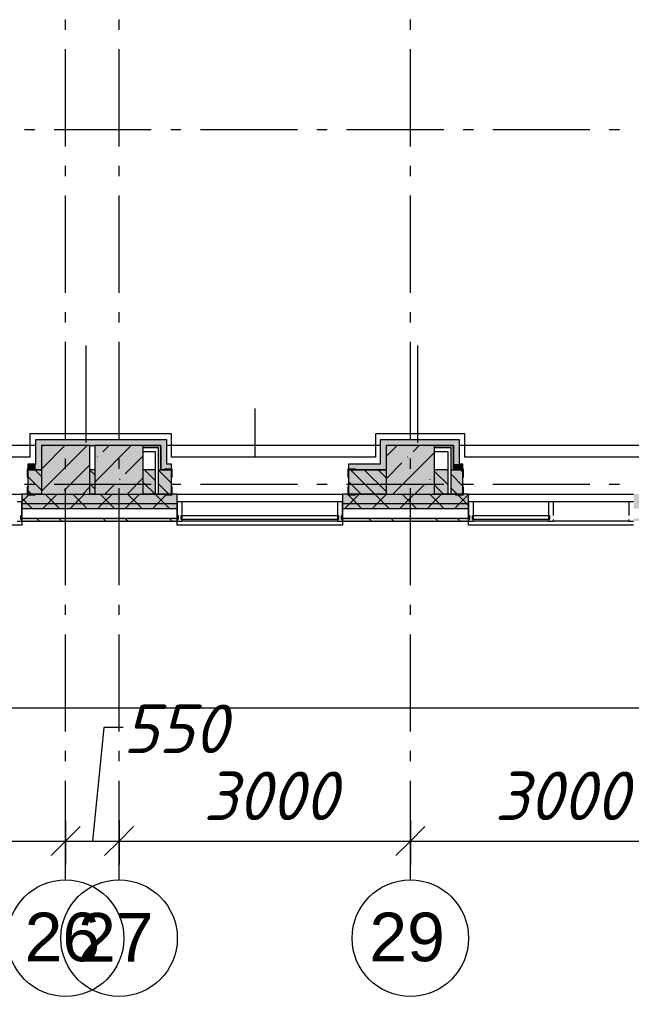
# Model space of a CAD drawing. Header units: millimetres. Extents: x -537608 to 253996, y -217170 to 186033.
# Drawn here: x -328201 to -321899, y -217170 to -207114 of the extents above; entities that cross this region are included whole.
import ezdxf

# ---------------------------------------------------------------- set-up
doc = ezdxf.new("R2010")
doc.units = ezdxf.units.MM
doc.layers.add('PDF _Геометрия', color=7, linetype='Continuous')
doc.layers.add('PDF _Текст', color=7, linetype='Continuous')
doc.layers.add('PDF _Сплошная заливка', color=7, linetype='Continuous', true_color=0xffffff)
doc.styles.add('PDF ArialMT', font='arial.ttf')
doc.styles.add('PDF ISOCPEUR Italic', font='isocpeui.ttf')

msp = doc.modelspace()

# ---------------------------------------------------------------- hatches: boundary and pattern name
at = {"layer": 'PDF _Сплошная заливка', "true_color": 0xff7d7d, "transparency": 33554559}
for points in [[(-326744.9476, -211499.6558), (-326744.9476, -211439.6572), (-328036.1908, -211439.6572), (-328036.1908, -211499.6558), (-326754.5197, -211499.6558)], [(-323731.1855, -211499.6558), (-323731.1855, -211439.6572), (-324486.188, -211439.6572), (-324486.188, -211499.6558), (-323803.077, -211499.6558)], [(-328019.4236, -211749.6569), (-327976.188, -211749.6569), (-327976.188, -211499.6558), (-328036.1908, -211499.6558), (-328036.1908, -211749.6569)]]:
    msp.add_hatch(color=11, dxfattribs=at).paths.add_polyline_path(points)
at = {"layer": 'PDF _Сплошная заливка', "transparency": 33554559}
msp.add_hatch(color=256, dxfattribs=at).paths.add_polyline_path([(-326926.1876, -211999.658), (-326926.1876, -211499.6558), (-327426.1898, -211499.6558), (-327426.1898, -211999.658), (-327176.1543, -211999.658)])
at = {"layer": 'PDF _Сплошная заливка', "true_color": 0x77b143, "transparency": 33554559}
for points in [[(-326744.9476, -211524.6559), (-326744.9476, -211499.6558), (-326926.1876, -211499.6558), (-326926.1876, -211524.6559), (-326754.5197, -211524.6559)], [(-326769.9477, -211749.6569), (-326744.9476, -211749.6569), (-326744.9476, -211524.6559), (-326769.9477, -211524.6559), (-326769.9477, -211559.6586)], [(-323756.1856, -211524.6559), (-323731.1855, -211524.6559), (-323731.1855, -211499.6558), (-323926.1873, -211499.6558), (-323926.1873, -211524.6559), (-323803.077, -211524.6559)], [(-323756.1856, -211749.6569), (-323731.1855, -211749.6569), (-323731.1855, -211524.6559), (-323756.1856, -211524.6559), (-323756.1856, -211559.6586)]]:
    msp.add_hatch(color=75, dxfattribs=at).paths.add_polyline_path(points)
at = {"layer": 'PDF _Сплошная заливка', "transparency": 33554559}
h = msp.add_hatch(color=256, dxfattribs=at)
h.paths.add_polyline_path([(-287542.4985, -211999.658), (-287136.1735, -211999.658), (-287136.1735, -211749.6569), (-288256.1728, -211753.5623), (-288256.1728, -211999.658)], flags=0)
h.paths.add_polyline_path([(-285316.1732, -211999.658), (-284876.1717, -211999.658), (-284876.1717, -211749.6569), (-285316.1732, -211753.5623)], flags=0)
h.paths.add_polyline_path([(-294544.0193, -211999.658), (-294426.1751, -211999.658), (-294426.1751, -211749.6569), (-294544.0193, -211753.5623)], flags=0)
h.paths.add_polyline_path([(-293876.1749, -211999.658), (-293876.1749, -211749.6569), (-293926.1751, -211749.6569), (-293926.1751, -211999.658)], flags=0)
h.paths.add_polyline_path([(-293376.1748, -211999.658), (-293240.0629, -211999.658), (-293240.0629, -211749.6569), (-293376.1748, -211753.5623), (-293376.1748, -211911.5289)], flags=0)
h.paths.add_polyline_path([(-293076.1757, -211999.658), (-293076.1757, -211749.6569), (-293205.0645, -211753.5623), (-293205.0645, -211999.658)], flags=0)
h.paths.add_polyline_path([(-290076.1731, -211999.658), (-290076.1731, -211749.6569), (-290202.4245, -211753.5623), (-290202.4245, -211999.658)], flags=0)
h.paths.add_polyline_path([(-294579.0199, -211999.658), (-294579.0199, -211749.6569), (-294814.7297, -211753.5623), (-294814.7297, -211999.658), (-294710.2877, -211999.658)], flags=0)
h.paths.add_polyline_path([(-290376.1745, -211999.658), (-290237.4252, -211999.658), (-290237.4252, -211749.6569), (-290376.1745, -211753.5623), (-290376.1745, -211950.0152)], flags=0)
h.paths.add_polyline_path([(-290876.1745, -211999.658), (-290876.1745, -211749.6569), (-291256.1754, -211753.5623), (-291256.1754, -211999.658), (-290915.5758, -211999.658)], flags=0)
h.paths.add_polyline_path([(-296926.1754, -211999.658), (-296634.73, -211999.658), (-296634.73, -211749.6569), (-296926.1754, -211753.5623)], flags=0)
h.paths.add_polyline_path([(-297426.1777, -211999.658), (-297426.1777, -211749.6569), (-297814.73, -211753.5623), (-297814.73, -211999.658), (-297661.7282, -211999.658)], flags=0)
h.paths.add_polyline_path([(-303814.7307, -211999.658), (-303426.1784, -211999.658), (-303426.1784, -211749.6569), (-303814.7307, -211753.5623)], flags=0)
h.paths.add_polyline_path([(-299634.7303, -211999.658), (-299634.7303, -211749.6569), (-300814.7304, -211753.5623), (-300814.7304, -211999.658), (-300191.5361, -211999.658)], flags=0)
h.paths.add_polyline_path([(-302721.3441, -211999.658), (-302634.7307, -211999.658), (-302634.7307, -211749.6569), (-302926.1805, -211753.5623), (-302926.1805, -211999.658)], flags=0)
h.paths.add_polyline_path([(-305788.7147, -211999.658), (-305788.7147, -211749.6569), (-305926.1808, -211753.5623), (-305926.1808, -211999.658)], flags=0)
h.paths.add_polyline_path([(-308634.7357, -211999.658), (-308634.7357, -211749.6569), (-309814.7358, -211753.5623), (-309814.7358, -211999.658), (-309467.4986, -211999.658)], flags=0)
h.paths.add_polyline_path([(-306595.457, -211999.658), (-306595.457, -211749.6569), (-306814.7354, -211753.5623), (-306814.7354, -211999.658)], flags=0)
h.paths.add_polyline_path([(-306560.4585, -211999.658), (-306426.1788, -211999.658), (-306426.1788, -211749.6569), (-306560.4585, -211753.5623)], flags=0)
h.paths.add_polyline_path([(-305634.7311, -211999.658), (-305634.7311, -211749.6569), (-305753.7162, -211753.5623), (-305753.7162, -211999.658), (-305672.7867, -211999.658)], flags=0)
h.paths.add_polyline_path([(-312814.7361, -211999.658), (-312595.4577, -211999.658), (-312595.4577, -211749.6569), (-312814.7361, -211753.5623)], flags=0)
h.paths.add_polyline_path([(-311791.3679, -211999.658), (-311791.3679, -211749.6569), (-311926.1815, -211753.5623), (-311926.1815, -211999.658)], flags=0)
h.paths.add_polyline_path([(-311634.7361, -211999.658), (-311634.7361, -211749.6569), (-311756.3651, -211753.5623), (-311756.3651, -211999.658)], flags=0)
h.paths.add_polyline_path([(-312426.1838, -211999.658), (-312426.1838, -211749.6569), (-312560.4592, -211753.5623), (-312560.4592, -211999.658)], flags=0)
h.paths.add_polyline_path([(-315699.4156, -211999.658), (-315699.4156, -211749.6569), (-315814.7365, -211753.5623), (-315814.7365, -211999.658), (-315792.0185, -211999.658)], flags=0)
h.paths.add_polyline_path([(-315664.4172, -211999.658), (-315426.1841, -211999.658), (-315426.1841, -211749.6569), (-315664.4172, -211753.5623)], flags=0)
h.paths.add_polyline_path([(-314926.1819, -211999.658), (-314634.7364, -211999.658), (-314634.7364, -211749.6569), (-314926.1819, -211753.5623), (-314926.1819, -211907.5976)], flags=0)
h.paths.add_polyline_path([(-317634.7368, -211999.658), (-317634.7368, -211749.6569), (-318814.7368, -211753.5623), (-318814.7368, -211999.658), (-317900.1918, -211999.658)], flags=0)
h.paths.add_polyline_path([(-321426.1849, -211999.658), (-321426.1849, -211749.6569), (-321815.3572, -211753.5623), (-321815.3572, -211999.658), (-321694.9038, -211999.658)], flags=0)
h.paths.add_polyline_path([(-320851.6344, -211999.658), (-320796.1872, -211999.658), (-320796.1872, -211749.6569), (-320926.1869, -211753.5623), (-320926.1869, -211999.658)], flags=0)
h.paths.add_polyline_path([(-320634.7372, -211999.658), (-320634.7372, -211749.6569), (-320761.1845, -211753.5623), (-320761.1845, -211999.658)], flags=0)
h.paths.add_polyline_path([(-323756.1856, -211999.658), (-323635.3576, -211999.658), (-323635.3576, -211749.6569), (-323756.1856, -211753.5623)], flags=0)
h.paths.add_polyline_path([(-323791.1884, -211999.658), (-323791.1884, -211749.6569), (-323926.1873, -211749.6569), (-323926.1873, -211999.658), (-323803.077, -211999.658)], flags=0)
h.paths.add_polyline_path([(-326804.9504, -211999.658), (-326804.9504, -211749.6569), (-326926.1876, -211753.5623), (-326926.1876, -211999.658)], flags=0)
h.paths.add_polyline_path([(-326754.5197, -211999.658), (-326634.7422, -211999.658), (-326634.7422, -211749.6569), (-326769.9477, -211753.5623), (-326769.9477, -211999.658)], flags=0)
h.paths.add_polyline_path([(-327476.1901, -211999.658), (-327426.1898, -211999.658), (-327426.1898, -211749.6569), (-327476.1901, -211749.6569), (-327476.1901, -211877.6371)], flags=0)
h.paths.add_polyline_path([(-324814.7418, -211999.658), (-324426.1895, -211999.658), (-324426.1895, -211749.6569), (-324814.7418, -211753.5623)], flags=0)
h.paths.add_polyline_path([(-328116.1903, -211999.658), (-327976.188, -211999.658), (-327976.188, -211749.6569), (-328116.1903, -211753.5623)], flags=0)
h.paths.add_polyline_path([(-338936.1917, -211999.658), (-338936.1917, -211749.6569), (-339301.195, -211753.5623), (-339301.195, -211999.658), (-338981.929, -211999.658)], flags=0)
h.paths.add_polyline_path([(-341934.7496, -211999.658), (-341934.7496, -211749.6569), (-343114.7496, -211753.5623), (-343114.7496, -211999.658), (-342355.0063, -211999.658)], flags=0)
h.paths.add_polyline_path([(-339476.1958, -211999.658), (-339336.1935, -211999.658), (-339336.1935, -211749.6569), (-339476.1958, -211753.5623), (-339476.1958, -211796.1563)], flags=0)
h.paths.add_polyline_path([(-339976.1894, -211999.658), (-339976.1894, -211749.6569), (-340088.9181, -211753.5623), (-340088.9181, -211999.658)], flags=0)
h.paths.add_polyline_path([(-345476.1965, -211999.658), (-345336.1941, -211999.658), (-345336.1941, -211749.6569), (-345476.1965, -211753.5623), (-345476.1965, -211949.6578)], flags=0)
h.paths.add_polyline_path([(-345301.1957, -211999.658), (-344934.7456, -211999.658), (-344934.7456, -211749.6569), (-345301.1957, -211753.5623)], flags=0)
h.paths.add_polyline_path([(-345976.1987, -211999.658), (-345976.1987, -211749.6569), (-346054.7471, -211753.5623), (-346054.7471, -211999.658)], flags=0)
h.paths.add_polyline_path([(-348976.1948, -211999.658), (-348976.1948, -211749.6569), (-349054.7518, -211753.5623), (-349054.7518, -211999.658)], flags=0)
h.paths.add_polyline_path([(-348476.1925, -211999.658), (-348356.1955, -211999.658), (-348356.1955, -211749.6569), (-348476.1925, -211753.5623), (-348476.1925, -211955.5396)], flags=0)
h.paths.add_polyline_path([(-348257.8915, -211999.658), (-347874.7517, -211999.658), (-347874.7517, -211749.6569), (-348321.197, -211753.5623), (-348321.197, -211999.658)], flags=0)
h.paths.add_polyline_path([(-355376.1973, -211999.658), (-355376.1973, -211749.6569), (-358388.3618, -211753.5623), (-358388.3618, -211999.658), (-355847.3154, -211999.658)], flags=0)
h.paths.add_polyline_path([(-351630.9688, -211999.658), (-351376.1968, -211999.658), (-351376.1968, -211749.6569), (-352053.6971, -211753.5623), (-352052.6035, -211999.658)], flags=0)
h.paths.add_polyline_path([(-354737.3208, -211999.658), (-354737.3208, -211749.6569), (-354876.195, -211753.5623), (-354876.195, -211999.658)], flags=0)
h.paths.add_polyline_path([(-354160.7768, -211999.658), (-353053.7016, -211999.658), (-353053.7016, -211749.6569), (-354702.3224, -211753.5623), (-354702.3224, -211999.658)], flags=0)
h.paths.add_polyline_path([(-359976.2004, -211999.658), (-359849.1502, -211999.658), (-359849.1502, -211749.6569), (-359976.2004, -211753.5623)], flags=0)
h.paths.add_polyline_path([(-359814.1518, -211999.658), (-359388.3576, -211999.658), (-359388.3576, -211749.6569), (-359814.1518, -211753.5623)], flags=0)
at = {"layer": 'PDF _Сплошная заливка', "true_color": 0xff7d7d, "transparency": 33554559}
h = msp.add_hatch(color=11, dxfattribs=at)
h.paths.add_polyline_path([(-326634.7422, -211749.6569), (-326634.7422, -211689.6583), (-326744.9476, -211689.6583), (-326744.9476, -211749.6569)], flags=0)
h.paths.add_polyline_path([(-324646.3463, -211749.6569), (-324486.188, -211749.6569), (-324486.188, -211689.6583), (-324814.7418, -211689.6583), (-324814.7418, -211749.6569)], flags=0)
at = {"layer": 'PDF _Сплошная заливка', "transparency": 33554559}
h = msp.add_hatch(color=256, dxfattribs=at)
h.paths.add_polyline_path([(-284489.1716, -212099.6584), (-284489.1716, -211999.658), (-285376.1718, -211999.658), (-285376.1718, -212099.6584), (-284876.1717, -212099.6584)], flags=0)
h.paths.add_polyline_path([(-287076.1728, -212099.6584), (-287076.1728, -211999.658), (-288316.1736, -211999.658), (-288316.1736, -212099.6584), (-287542.4985, -212099.6584)], flags=0)
h.paths.add_polyline_path([(-290072.3065, -212099.6584), (-290016.1746, -212099.6584), (-290016.1746, -211999.658), (-291309.6741, -211999.658), (-291309.6741, -212099.6584), (-290915.5758, -212099.6584)], flags=0)
h.paths.add_polyline_path([(-293445.3838, -212099.6584), (-293009.6752, -212099.6584), (-293009.6752, -211999.658), (-294876.175, -211999.658), (-294876.175, -212099.6584), (-294288.6531, -212099.6584)], flags=0)
h.paths.add_polyline_path([(-300191.5361, -212099.6584), (-299576.1786, -212099.6584), (-299576.1786, -211999.658), (-300876.18, -211999.658), (-300876.18, -212099.6584)], flags=0)
h.paths.add_polyline_path([(-296818.4588, -212099.6584), (-296576.1782, -212099.6584), (-296576.1782, -211999.658), (-297876.1754, -211999.658), (-297876.1754, -212099.6584), (-297661.7282, -212099.6584)], flags=0)
h.paths.add_polyline_path([(-303876.1804, -212099.6584), (-302576.179, -212099.6584), (-302576.179, -211999.658), (-303876.1804, -211999.658)], flags=0)
h.paths.add_polyline_path([(-306094.4213, -212099.6584), (-305576.1793, -212099.6584), (-305576.1793, -211999.658), (-306876.1808, -211999.658), (-306876.1808, -212099.6584), (-306516.056, -212099.6584)], flags=0)
h.paths.add_polyline_path([(-308624.2293, -212099.6584), (-308576.1797, -212099.6584), (-308576.1797, -211999.658), (-309876.1811, -211999.658), (-309876.1811, -212099.6584), (-309467.4986, -212099.6584)], flags=0)
h.paths.add_polyline_path([(-314926.1819, -212099.6584), (-314576.1847, -212099.6584), (-314576.1847, -211999.658), (-315876.1861, -211999.658), (-315876.1861, -212099.6584), (-315370.3838, -212099.6584)], flags=0)
h.paths.add_polyline_path([(-311926.1815, -212099.6584), (-311576.1843, -212099.6584), (-311576.1843, -211999.658), (-312876.1815, -211999.658), (-312876.1815, -212099.6584), (-311997.3066, -212099.6584)], flags=0)
h.paths.add_polyline_path([(-317576.185, -212099.6584), (-317576.185, -211999.658), (-318876.1865, -211999.658), (-318876.1865, -212099.6584), (-317900.1918, -212099.6584)], flags=0)
h.paths.add_polyline_path([(-323576.8058, -212099.6584), (-323576.8058, -211999.658), (-324876.1872, -211999.658), (-324876.1872, -212099.6584), (-323803.077, -212099.6584)], flags=0)
h.paths.add_polyline_path([(-321694.9038, -212099.6584), (-320576.1854, -212099.6584), (-320576.1854, -211999.658), (-321876.8026, -211999.658), (-321876.8026, -212099.6584)], flags=0)
h.paths.add_polyline_path([(-326754.5197, -212099.6584), (-326576.186, -212099.6584), (-326576.186, -211999.658), (-328176.1889, -211999.658), (-328176.1889, -212099.6584), (-327176.1543, -212099.6584)], flags=0)
h.paths.add_polyline_path([(-338981.929, -212099.6584), (-338876.1932, -212099.6584), (-338876.1932, -211999.658), (-340176.1903, -211999.658), (-340176.1903, -212099.6584), (-339825.1984, -212099.6584)], flags=0)
h.paths.add_polyline_path([(-341876.1978, -212099.6584), (-341876.1978, -211999.658), (-343176.195, -211999.658), (-343176.195, -212099.6584), (-342355.0063, -212099.6584)], flags=0)
h.paths.add_polyline_path([(-344876.1939, -212099.6584), (-344876.1939, -211999.658), (-346116.1925, -211999.658), (-346116.1925, -212099.6584), (-344884.8143, -212099.6584)], flags=0)
h.paths.add_polyline_path([(-347816.2, -212099.6584), (-347816.2, -211999.658), (-349116.1971, -211999.658), (-349116.1971, -212099.6584), (-348257.8915, -212099.6584)], flags=0)
h.paths.add_polyline_path([(-352991.197, -212099.6584), (-352991.197, -211999.658), (-358450.8578, -211999.658), (-358450.8578, -212099.6584), (-353317.5075, -212099.6584)], flags=0)
h.paths.add_polyline_path([(-352116.2018, -212099.6584), (-350816.196, -212099.6584), (-350816.196, -211999.658), (-352116.2018, -211999.658)], flags=0)
h.paths.add_polyline_path([(-359325.8616, -212099.6584), (-359325.8616, -211999.658), (-364176.2018, -211999.658), (-364176.2018, -212099.6584), (-359642.0274, -212099.6584)], flags=0)
h.paths.add_polyline_path([(-365466.2005, -212099.6584), (-365466.2005, -211999.658), (-366016.2029, -211999.658), (-366016.2029, -212099.6584)], flags=0)
h.paths.add_polyline_path([(-368226.2024, -212099.6584), (-367816.2023, -212099.6584), (-367816.2023, -211999.658), (-368226.2024, -211999.658)], flags=0)
h = msp.add_hatch(color=256, dxfattribs=at)
h.paths.add_polyline_path([(-284489.1716, -212149.6586), (-284489.1716, -212099.6584), (-285376.1718, -212099.6584), (-285376.1718, -212149.6586), (-285012.6906, -212149.6586)], flags=0)
h.paths.add_polyline_path([(-287542.4985, -212149.6586), (-287076.1728, -212149.6586), (-287076.1728, -212099.6584), (-288316.1736, -212099.6584), (-288316.1736, -212149.6586)], flags=0)
h.paths.add_polyline_path([(-290016.1746, -212149.6586), (-290016.1746, -212099.6584), (-291309.6741, -212099.6584), (-291309.6741, -212149.6586), (-290072.3065, -212149.6586)], flags=0)
h.paths.add_polyline_path([(-293023.7491, -212149.6586), (-293009.6752, -212149.6586), (-293009.6752, -212099.6584), (-294876.175, -212099.6584), (-294876.175, -212149.6586), (-293445.3838, -212149.6586)], flags=0)
h.paths.add_polyline_path([(-297661.7282, -212149.6586), (-296576.1782, -212149.6586), (-296576.1782, -212099.6584), (-297876.1754, -212099.6584), (-297876.1754, -212149.6586)], flags=0)
h.paths.add_polyline_path([(-302576.179, -212149.6586), (-302576.179, -212099.6584), (-303876.1804, -212099.6584), (-303876.1804, -212149.6586), (-302721.3441, -212149.6586)], flags=0)
h.paths.add_polyline_path([(-300876.18, -212149.6586), (-299576.1786, -212149.6586), (-299576.1786, -212099.6584), (-300876.18, -212099.6584)], flags=0)
h.paths.add_polyline_path([(-306876.1808, -212149.6586), (-305576.1793, -212149.6586), (-305576.1793, -212099.6584), (-306876.1808, -212099.6584), (-306876.1808, -212110.1863)], flags=0)
h.paths.add_polyline_path([(-308576.1797, -212149.6586), (-308576.1797, -212099.6584), (-309876.1811, -212099.6584), (-309876.1811, -212149.6586), (-308624.2293, -212149.6586)], flags=0)
h.paths.add_polyline_path([(-311576.1843, -212149.6586), (-311576.1843, -212099.6584), (-312876.1815, -212099.6584), (-312876.1815, -212149.6586), (-311997.3066, -212149.6586)], flags=0)
h.paths.add_polyline_path([(-314576.1847, -212149.6586), (-314576.1847, -212099.6584), (-315876.1861, -212099.6584), (-315876.1861, -212149.6586), (-315370.3838, -212149.6586)], flags=0)
h.paths.add_polyline_path([(-317900.1918, -212149.6586), (-317576.185, -212149.6586), (-317576.185, -212099.6584), (-318876.1865, -212099.6584), (-318876.1865, -212149.6586), (-318743.4611, -212149.6586)], flags=0)
h.paths.add_polyline_path([(-320851.6344, -212149.6586), (-320576.1854, -212149.6586), (-320576.1854, -212099.6584), (-321876.8026, -212099.6584), (-321876.8026, -212149.6586), (-321273.2691, -212149.6586)], flags=0)
h.paths.add_polyline_path([(-324646.3463, -212149.6586), (-323576.8058, -212149.6586), (-323576.8058, -212099.6584), (-324876.1872, -212099.6584), (-324876.1872, -212149.6586)], flags=0)
h.paths.add_polyline_path([(-327176.1543, -212149.6586), (-326576.186, -212149.6586), (-326576.186, -212099.6584), (-328176.1889, -212099.6584), (-328176.1889, -212149.6586), (-328019.4236, -212149.6586)], flags=0)
h.paths.add_polyline_path([(-338876.1932, -212149.6586), (-338876.1932, -212099.6584), (-340176.1903, -212099.6584), (-340176.1903, -212149.6586), (-338981.929, -212149.6586)], flags=0)
h.paths.add_polyline_path([(-342355.0063, -212149.6586), (-341876.1978, -212149.6586), (-341876.1978, -212099.6584), (-343176.195, -212099.6584), (-343176.195, -212149.6586)], flags=0)
h.paths.add_polyline_path([(-344876.1939, -212149.6586), (-344876.1939, -212099.6584), (-346116.1925, -212099.6584), (-346116.1925, -212149.6586), (-344884.8143, -212149.6586)], flags=0)
h.paths.add_polyline_path([(-347816.2, -212149.6586), (-347816.2, -212099.6584), (-349116.1971, -212099.6584), (-349116.1971, -212149.6586), (-348257.8915, -212149.6586)], flags=0)
h.paths.add_polyline_path([(-350816.196, -212149.6586), (-350816.196, -212099.6584), (-352116.2018, -212099.6584), (-352116.2018, -212149.6586), (-351630.9688, -212149.6586)], flags=0)
h.paths.add_polyline_path([(-353317.5075, -212149.6586), (-352991.197, -212149.6586), (-352991.197, -212099.6584), (-358450.8578, -212099.6584), (-358450.8578, -212149.6586), (-354160.7768, -212149.6586)], flags=0)
h.paths.add_polyline_path([(-360906.9313, -212149.6586), (-359325.8616, -212149.6586), (-359325.8616, -212099.6584), (-364176.2018, -212099.6584), (-364176.2018, -212149.6586), (-361750.2006, -212149.6586)], flags=0)
h.paths.add_polyline_path([(-365466.2005, -212149.6586), (-365466.2005, -212099.6584), (-366016.2029, -212099.6584), (-366016.2029, -212149.6586)], flags=0)
h.paths.add_polyline_path([(-367816.2023, -212149.6586), (-367816.2023, -212099.6584), (-368326.2029, -212099.6584), (-368326.2029, -212149.6586), (-368226.2024, -212149.6586)], flags=0)
h = msp.add_hatch(color=256, dxfattribs=at)
h.paths.add_polyline_path([(-284489.1716, -212276.6571), (-284489.1716, -212249.6591), (-285376.1718, -212249.6591), (-285376.1718, -212276.6571), (-285012.6906, -212276.6571)], flags=0)
h.paths.add_polyline_path([(-288316.1736, -212276.6571), (-287076.1728, -212276.6571), (-287076.1728, -212249.6591), (-288316.1736, -212249.6591)], flags=0)
h.paths.add_polyline_path([(-290016.1746, -212276.6571), (-290016.1746, -212249.6591), (-291309.6741, -212249.6591), (-291309.6741, -212276.6571), (-290072.3065, -212276.6571)], flags=0)
h.paths.add_polyline_path([(-293009.6752, -212276.6571), (-293009.6752, -212249.6591), (-294876.175, -212249.6591), (-294876.175, -212276.6571), (-293023.7491, -212276.6571)], flags=0)
h.paths.add_polyline_path([(-297661.7282, -212276.6571), (-296576.1782, -212276.6571), (-296576.1782, -212249.6591), (-297876.1754, -212249.6591), (-297876.1754, -212276.6571)], flags=0)
h.paths.add_polyline_path([(-300876.18, -212276.6571), (-299576.1786, -212276.6571), (-299576.1786, -212249.6591), (-300876.18, -212249.6591)], flags=0)
h.paths.add_polyline_path([(-306094.4213, -212276.6571), (-305576.1793, -212276.6571), (-305576.1793, -212249.6591), (-306876.1808, -212249.6591), (-306876.1808, -212276.6571), (-306516.056, -212276.6571)], flags=0)
h.paths.add_polyline_path([(-302721.3441, -212276.6571), (-302576.179, -212276.6571), (-302576.179, -212249.6591), (-303876.1804, -212249.6591), (-303876.1804, -212276.6571), (-303564.6134, -212276.6571)], flags=0)
h.paths.add_polyline_path([(-309467.4986, -212276.6571), (-308576.1797, -212276.6571), (-308576.1797, -212249.6591), (-309876.1811, -212249.6591), (-309876.1811, -212276.6571)], flags=0)
h.paths.add_polyline_path([(-312840.5759, -212276.6571), (-311576.1843, -212276.6571), (-311576.1843, -212249.6591), (-312876.1815, -212249.6591), (-312876.1815, -212276.6571)], flags=0)
h.paths.add_polyline_path([(-314576.1847, -212276.6571), (-314576.1847, -212249.6591), (-315876.1861, -212249.6591), (-315876.1861, -212276.6571), (-315370.3838, -212276.6571)], flags=0)
h.paths.add_polyline_path([(-317576.185, -212276.6571), (-317576.185, -212249.6591), (-318876.1865, -212249.6591), (-318876.1865, -212276.6571), (-317900.1918, -212276.6571)], flags=0)
h.paths.add_polyline_path([(-320851.6344, -212276.6571), (-320576.1854, -212276.6571), (-320576.1854, -212249.6591), (-321876.8026, -212249.6591), (-321876.8026, -212276.6571), (-321273.2691, -212276.6571)], flags=0)
h.paths.add_polyline_path([(-324876.1872, -212276.6571), (-323576.8058, -212276.6571), (-323576.8058, -212249.6591), (-324876.1872, -212249.6591)], flags=0)
h.paths.add_polyline_path([(-327176.1543, -212276.6571), (-326576.186, -212276.6571), (-326576.186, -212249.6591), (-328176.1889, -212249.6591), (-328176.1889, -212276.6571), (-328019.4236, -212276.6571)], flags=0)
h.paths.add_polyline_path([(-338876.1932, -212276.6571), (-338876.1932, -212249.6591), (-340176.1903, -212249.6591), (-340176.1903, -212276.6571), (-338981.929, -212276.6571)], flags=0)
h.paths.add_polyline_path([(-342355.0063, -212276.6571), (-341876.1978, -212276.6571), (-341876.1978, -212249.6591), (-343176.195, -212249.6591), (-343176.195, -212276.6571)], flags=0)
h.paths.add_polyline_path([(-346116.1925, -212276.6571), (-344876.1939, -212276.6571), (-344876.1939, -212249.6591), (-346116.1925, -212249.6591)], flags=0)
h.paths.add_polyline_path([(-347816.2, -212276.6571), (-347816.2, -212249.6591), (-349116.1971, -212249.6591), (-349116.1971, -212276.6571), (-348257.8915, -212276.6571)], flags=0)
h.paths.add_polyline_path([(-351630.9688, -212276.6571), (-350816.196, -212276.6571), (-350816.196, -212249.6591), (-352116.2018, -212249.6591), (-352116.2018, -212276.6571), (-352052.6035, -212276.6571)], flags=0)
h.paths.add_polyline_path([(-353317.5075, -212276.6571), (-352991.197, -212276.6571), (-352991.197, -212249.6591), (-358450.8578, -212249.6591), (-358450.8578, -212276.6571), (-354160.7768, -212276.6571)], flags=0)
h.paths.add_polyline_path([(-359642.0274, -212276.6571), (-359325.8616, -212276.6571), (-359325.8616, -212249.6591), (-364176.2018, -212249.6591), (-364176.2018, -212276.6571), (-360063.662, -212276.6571)], flags=0)
h.paths.add_polyline_path([(-368326.2029, -212276.6571), (-367816.2023, -212276.6571), (-367816.2023, -212249.6591), (-368476.2036, -212249.6591), (-368476.2036, -212276.6571), (-368376.2031, -212276.6571)], flags=0)
h.paths.add_polyline_path([(-365466.2005, -212276.6571), (-365466.2005, -212249.6591), (-366016.2029, -212249.6591), (-366016.2029, -212276.6571)], flags=0)

# ---------------------------------------------------------------- linework, layer by layer
at = {"layer": 'PDF _Геометрия', "color": 253, "lineweight": 9, "true_color": 0xaaaaaa}
for p, q in [((-327726.1869, -207219.9865), (-327726.1869, -207114.1558)), ((-327176.1887, -207219.9865), (-327176.1887, -207114.1558)), ((-324176.1884, -207219.9865), (-324176.1884, -207114.1558)), ((-327726.1869, -208419.9874), (-327726.1869, -207419.9873)), ((-327176.1887, -208419.9874), (-327176.1887, -207419.9873)), ((-324176.1884, -208419.9874), (-324176.1884, -207419.9873)), ((-328044.6175, -208249.6543), (-328150.4524, -208249.6543)), ((-326844.6165, -208249.6543), (-327844.6209, -208249.6543)), ((-326538.7849, -208249.6543), (-326644.6199, -208249.6543)), ((-325338.784, -208249.6543), (-326338.7841, -208249.6543)), ((-325032.9525, -208249.6543), (-325138.7831, -208249.6543)), ((-323832.9514, -208249.6543), (-324832.9516, -208249.6543)), ((-323527.1156, -208249.6543), (-323632.9505, -208249.6543)), ((-322327.1146, -208249.6543), (-323327.119, -208249.6543)), ((-322021.283, -208249.6543), (-322127.118, -208249.6543)), ((-327726.1869, -208725.819), (-327726.1869, -208619.9883)), ((-327176.1887, -208725.819), (-327176.1887, -208619.9883)), ((-324176.1884, -208725.819), (-324176.1884, -208619.9883)), ((-327726.1869, -209925.82), (-327726.1869, -208925.8199)), ((-327176.1887, -209925.82), (-327176.1887, -208925.8199)), ((-324176.1884, -209925.82), (-324176.1884, -208925.8199)), ((-327726.1869, -210231.6558), (-327726.1869, -210125.8209)), ((-327176.1887, -210231.6558), (-327176.1887, -210125.8209)), ((-324176.1884, -210231.6558), (-324176.1884, -210125.8209)), ((-327726.1869, -211431.6568), (-327726.1869, -210431.6567)), ((-327176.1887, -211431.6568), (-327176.1887, -210431.6567)), ((-324176.1884, -211431.6568), (-324176.1884, -210431.6567)), ((-327726.1869, -211737.4883), (-327726.1869, -211631.6577)), ((-327176.1887, -211737.4883), (-327176.1887, -211631.6577)), ((-324176.1884, -211737.4883), (-324176.1884, -211631.6577)), ((-328044.6175, -211899.6575), (-328150.4524, -211899.6575)), ((-326844.6165, -211899.6575), (-327844.6209, -211899.6575)), ((-327726.1869, -212937.4894), (-327726.1869, -211937.4892)), ((-327176.1887, -212937.4894), (-327176.1887, -211937.4892)), ((-326538.7849, -211899.6575), (-326644.6199, -211899.6575)), ((-325338.784, -211899.6575), (-326338.7841, -211899.6575)), ((-325032.9525, -211899.6575), (-325138.7831, -211899.6575)), ((-323832.9514, -211899.6575), (-324832.9516, -211899.6575)), ((-324176.1884, -212937.4894), (-324176.1884, -211937.4892)), ((-323527.1156, -211899.6575), (-323632.9505, -211899.6575)), ((-322327.1146, -211899.6575), (-323327.119, -211899.6575)), ((-322021.283, -211899.6575), (-322127.118, -211899.6575)), ((-328176.1889, -212221.6577), (-328186.1872, -212221.6577)), ((-328176.1889, -212276.6571), (-328176.1889, -212319.656)), ((-326566.1878, -212221.6577), (-326576.186, -212221.6577)), ((-326576.186, -212319.656), (-326576.186, -212276.6571)), ((-326526.1901, -212221.6577), (-326536.1885, -212221.6577)), ((-324916.1891, -212221.6577), (-324926.1874, -212221.6577)), ((-324876.1872, -212221.6577), (-324886.1855, -212221.6577)), ((-324876.1872, -212276.6571), (-324876.1872, -212319.656)), ((-323566.8032, -212221.6577), (-323576.8058, -212221.6577)), ((-323576.8058, -212319.656), (-323576.8058, -212276.6571)), ((-323526.8055, -212221.6577), (-323536.8039, -212221.6577)), ((-322741.8038, -212221.6577), (-322751.8065, -212221.6577)), ((-328176.1889, -212319.656), (-338876.1932, -212319.656)), ((-324876.1872, -212319.656), (-326576.186, -212319.656)), ((-321876.8026, -212319.656), (-323576.8058, -212319.656)), ((-327726.1869, -213243.3209), (-327726.1869, -213137.4902)), ((-327176.1887, -213243.3209), (-327176.1887, -213137.4902)), ((-324176.1884, -213243.3209), (-324176.1884, -213137.4902)), ((-327726.1869, -214443.3219), (-327726.1869, -213443.3218)), ((-327176.1887, -214443.3219), (-327176.1887, -213443.3218)), ((-324176.1884, -214443.3219), (-324176.1884, -213443.3218)), ((-327726.1869, -214749.1577), (-327726.1869, -214643.3227)), ((-327176.1887, -214749.1577), (-327176.1887, -214643.3227)), ((-324176.1884, -214749.1577), (-324176.1884, -214643.3227)), ((-327726.1869, -215970.417), (-327726.1869, -214949.1586)), ((-327176.1887, -215970.417), (-327176.1887, -214949.1586)), ((-324176.1884, -215970.417), (-324176.1884, -214949.1586))]:
    msp.add_line(p, q, dxfattribs=at)
at = {"layer": 'PDF _Геометрия', "lineweight": 9}
for p, q in [((-327514.0821, -211469.6565), (-327514.0821, -210469.6564)), ((-324098.1395, -211469.6565), (-324098.1395, -210469.6564)), ((-325779.0804, -211118.2124), (-325779.0804, -211619.6571)), ((-326744.9476, -211439.6572), (-328036.1908, -211439.6572)), ((-328036.1908, -211439.6572), (-328036.1908, -211499.6558)), ((-326684.9491, -211439.6572), (-326744.9476, -211439.6572)), ((-326684.9491, -211689.6583), (-326684.9491, -211439.6572)), ((-323731.1855, -211439.6572), (-324486.188, -211439.6572)), ((-324486.188, -211439.6572), (-324486.188, -211499.6558)), ((-323671.187, -211439.6572), (-323731.1855, -211439.6572)), ((-323671.187, -211689.6583), (-323671.187, -211439.6572)), ((-328036.1908, -211499.6558), (-328036.1908, -211689.6583)), ((-327976.188, -211513.6414), (-327962.2024, -211499.6558)), ((-327976.188, -211969.8395), (-327506.0085, -211499.6558)), ((-327476.1901, -211499.6558), (-327976.188, -211499.6558)), ((-327976.188, -211499.6558), (-327976.188, -211999.658)), ((-327968.8593, -211734.4139), (-327734.1055, -211499.6558)), ((-327476.1901, -211999.658), (-327476.1901, -211499.6558)), ((-327476.1901, -211499.6558), (-327426.1898, -211499.6558)), ((-327426.1898, -211876.0353), (-327049.8103, -211499.6558)), ((-326926.1876, -211499.6558), (-327426.1898, -211499.6558)), ((-327426.1898, -211499.6558), (-327426.1898, -211999.658)), ((-327341.5917, -211563.3401), (-327277.9073, -211499.6558)), ((-326926.1876, -211999.658), (-326926.1876, -211499.6558)), ((-326744.9476, -211499.6558), (-326926.1876, -211499.6558)), ((-326926.1876, -211499.6558), (-326744.9476, -211499.6558)), ((-326769.9477, -211524.6559), (-326926.1876, -211524.6559)), ((-326926.1876, -211559.6586), (-326804.9504, -211559.6586)), ((-326804.9504, -211559.6586), (-326804.9504, -211749.6569)), ((-326769.9477, -211559.6586), (-326769.9477, -211524.6559)), ((-326769.9477, -211749.6569), (-326769.9477, -211559.6586)), ((-326744.9476, -211524.6559), (-326744.9476, -211499.6558)), ((-326744.9476, -211499.6558), (-326744.9476, -211689.6583)), ((-326744.9476, -211559.6586), (-326744.9476, -211524.6559)), ((-326744.9476, -211749.6569), (-326744.9476, -211559.6586)), ((-324486.188, -211499.6558), (-324486.188, -211689.6583)), ((-324426.1895, -211613.2198), (-324312.6254, -211499.6558)), ((-323926.1873, -211499.6558), (-324426.1895, -211499.6558)), ((-324426.1895, -211499.6558), (-324426.1895, -211999.658)), ((-324356.4295, -211999.658), (-323926.1873, -211569.4158)), ((-324148.2086, -211563.3401), (-324084.5285, -211499.6558)), ((-323926.1873, -211999.658), (-323926.1873, -211499.6558)), ((-323731.1855, -211499.6558), (-323926.1873, -211499.6558)), ((-323926.1873, -211499.6558), (-323731.1855, -211499.6558)), ((-323756.1856, -211524.6559), (-323926.1873, -211524.6559)), ((-323926.1873, -211559.6586), (-323791.1884, -211559.6586)), ((-323791.1884, -211559.6586), (-323791.1884, -211749.6569)), ((-323756.1856, -211559.6586), (-323756.1856, -211524.6559)), ((-323756.1856, -211749.6569), (-323756.1856, -211559.6586)), ((-323731.1855, -211524.6559), (-323731.1855, -211499.6558)), ((-323731.1855, -211499.6558), (-323731.1855, -211689.6583)), ((-323731.1855, -211559.6586), (-323731.1855, -211524.6559)), ((-323731.1855, -211749.6569), (-323731.1855, -211559.6586)), ((-327398.6148, -211620.3633), (-327393.874, -211615.6225)), ((-327113.4904, -211791.4371), (-326926.1876, -211604.1344)), ((-324426.1895, -211841.3167), (-324262.2592, -211677.3865)), ((-324205.2361, -211620.3633), (-324200.491, -211615.6225)), ((-328036.1908, -211689.6583), (-328116.1903, -211689.6583)), ((-328116.1903, -211689.6583), (-328116.1903, -211749.6569)), ((-328116.1903, -211749.6569), (-328036.1908, -211749.6569)), ((-327976.188, -211749.6569), (-328116.1903, -211749.6569)), ((-328116.1903, -211749.6569), (-328116.1903, -211999.658)), ((-327976.188, -211818.2543), (-328044.7854, -211749.6569)), ((-328036.1908, -211749.6569), (-327976.188, -211749.6569)), ((-327740.7624, -211962.5109), (-327476.1901, -211697.9385)), ((-327426.1898, -211749.6569), (-327476.1901, -211749.6569)), ((-327426.1898, -211802.5679), (-327476.1901, -211752.5676)), ((-326804.9504, -211749.6569), (-326926.1876, -211749.6569)), ((-326804.9504, -211858.1227), (-326913.412, -211749.6569)), ((-326804.9504, -211749.6569), (-326804.9504, -211999.658)), ((-326769.9477, -211999.658), (-326769.9477, -211749.6569)), ((-326769.9477, -211749.6569), (-326744.9476, -211749.6569)), ((-326634.7422, -211886.9077), (-326769.9477, -211751.7021)), ((-326744.9476, -211689.6583), (-326744.9476, -211749.6569)), ((-326634.7422, -211749.6569), (-326744.9476, -211749.6569)), ((-326744.9476, -211749.6569), (-326634.7422, -211749.6569)), ((-326634.7422, -211689.6583), (-326684.9491, -211689.6583)), ((-326634.7422, -211749.6569), (-326634.7422, -211689.6583)), ((-326634.7422, -211999.658), (-326634.7422, -211749.6569)), ((-324486.188, -211689.6583), (-324814.7418, -211689.6583)), ((-324814.7418, -211689.6583), (-324814.7418, -211749.6569)), ((-324486.188, -211749.6569), (-324814.7418, -211749.6569)), ((-324814.7418, -211749.6569), (-324486.188, -211749.6569)), ((-324814.7418, -211749.6569), (-324814.7418, -211999.658)), ((-324542.0917, -211999.658), (-324792.0928, -211749.6569)), ((-324426.1895, -211974.1412), (-324650.6694, -211749.6569)), ((-324426.1895, -211832.7178), (-324509.2505, -211749.6569)), ((-324486.188, -211749.6569), (-324426.1895, -211749.6569)), ((-324426.1895, -211749.6569), (-324486.188, -211749.6569)), ((-323791.1884, -211749.6569), (-323926.1873, -211749.6569)), ((-323791.1884, -211902.0344), (-323926.1873, -211767.0355)), ((-323791.1884, -211760.6111), (-323802.1426, -211749.6569)), ((-323791.1884, -211749.6569), (-323791.1884, -211999.658)), ((-323756.1856, -211999.658), (-323756.1856, -211749.6569)), ((-323756.1856, -211749.6569), (-323731.1855, -211749.6569)), ((-323731.1855, -211689.6583), (-323731.1855, -211749.6569)), ((-323635.3576, -211749.6569), (-323731.1855, -211749.6569)), ((-323731.1855, -211749.6569), (-323635.3576, -211749.6569)), ((-323635.3576, -211689.6583), (-323671.187, -211689.6583)), ((-323635.3576, -211775.0187), (-323660.7194, -211749.6569)), ((-323635.3576, -211749.6569), (-323635.3576, -211689.6583)), ((-323635.3576, -211999.658), (-323635.3576, -211749.6569)), ((-327976.188, -211959.6732), (-328116.1903, -211819.6752)), ((-327170.5179, -211848.4645), (-327165.7727, -211843.7195)), ((-327093.6143, -211999.658), (-326926.1876, -211832.2313)), ((-326804.9504, -211999.5417), (-326926.1876, -211878.3045)), ((-324683.5149, -211999.658), (-324814.7418, -211868.431)), ((-323977.1348, -211848.4645), (-323972.394, -211843.7195)), ((-323635.3576, -211916.4419), (-323756.1856, -211795.6138)), ((-328077.6266, -211999.658), (-328116.1903, -211961.0942)), ((-327549.8082, -211999.658), (-327476.1901, -211926.0355)), ((-327426.1898, -211943.9911), (-327476.1901, -211893.9909)), ((-327321.7112, -211999.658), (-327227.541, -211905.4877)), ((-326663.4152, -211999.658), (-326769.9477, -211893.1211)), ((-324128.3325, -211999.658), (-324034.1623, -211905.4877)), ((-323834.9838, -211999.658), (-323926.1873, -211908.4545)), ((-323693.5648, -211999.658), (-323756.1856, -211937.0328)), ((-328176.1889, -212079.6574), (-328226.1891, -212079.6574)), ((-328176.1889, -212078.68), (-328097.1668, -211999.658)), ((-327976.188, -211999.658), (-328176.1889, -211999.658)), ((-328176.1889, -211999.658), (-328176.1889, -212099.6584)), ((-328119.0494, -212099.6584), (-328176.1889, -212042.519)), ((-328176.1889, -212219.6555), (-328176.1889, -212079.6574)), ((-328116.1903, -211999.658), (-327976.188, -211999.658)), ((-327976.188, -211999.658), (-327476.1901, -211999.658)), ((-327836.2071, -212099.6584), (-327936.2076, -211999.658)), ((-327914.325, -212099.6584), (-327814.3245, -211999.658)), ((-327553.3649, -212099.6584), (-327653.3653, -211999.658)), ((-327631.4827, -212099.6584), (-327531.4822, -211999.658)), ((-327476.1901, -211999.658), (-327426.1898, -211999.658)), ((-327426.1898, -211999.658), (-327476.1901, -211999.658)), ((-327426.1898, -211999.658), (-326926.1876, -211999.658)), ((-327270.5226, -212099.6584), (-327370.5187, -211999.658)), ((-327348.6404, -212099.6584), (-327248.64, -211999.658)), ((-326987.676, -212099.6584), (-327087.6765, -211999.658)), ((-327065.7938, -212099.6584), (-326965.7977, -211999.658)), ((-326576.186, -211999.658), (-326926.1876, -211999.658)), ((-326926.1876, -211999.658), (-326804.9504, -211999.658)), ((-326804.9504, -211999.658), (-326769.9477, -211999.658)), ((-326704.8338, -212099.6584), (-326804.8342, -211999.658)), ((-326782.9516, -212099.6584), (-326682.9511, -211999.658)), ((-326769.9477, -211999.658), (-326634.7422, -211999.658)), ((-326576.186, -212099.6584), (-326576.186, -211999.658)), ((-326526.1901, -212079.6574), (-326576.186, -212079.6574)), ((-326576.186, -212079.6574), (-326576.186, -212219.6555)), ((-326526.1901, -212219.6555), (-326526.1901, -212079.6574)), ((-324926.1874, -212079.6574), (-326526.1901, -212079.6574)), ((-324876.1872, -212079.6574), (-324926.1874, -212079.6574)), ((-324926.1874, -212079.6574), (-324926.1874, -212219.6555)), ((-324426.1895, -211999.658), (-324876.1872, -211999.658)), ((-324876.1872, -211999.658), (-324876.1872, -212099.6584)), ((-324876.1872, -212219.6555), (-324876.1872, -212079.6574)), ((-324724.9335, -212099.6584), (-324824.9339, -211999.658)), ((-324814.7418, -211999.658), (-324426.1895, -211999.658)), ((-324803.0513, -212099.6584), (-324703.0552, -211999.658)), ((-324442.0912, -212099.6584), (-324542.0917, -211999.658)), ((-324520.209, -212099.6584), (-324420.2086, -211999.658)), ((-324426.1895, -211999.658), (-323926.1873, -211999.658)), ((-324159.2489, -212099.6584), (-324259.2494, -211999.658)), ((-324237.3668, -212099.6584), (-324137.3663, -211999.658)), ((-323876.4067, -212099.6584), (-323976.4071, -211999.658)), ((-323954.5245, -212099.6584), (-323854.524, -211999.658)), ((-323576.8058, -211999.658), (-323926.1873, -211999.658)), ((-323926.1873, -211999.658), (-323791.1884, -211999.658)), ((-323791.1884, -211999.658), (-323756.1856, -211999.658)), ((-323756.1856, -211999.658), (-323635.3576, -211999.658)), ((-323593.5643, -212099.6584), (-323693.5648, -211999.658)), ((-323671.6822, -212099.6584), (-323576.8058, -212004.782)), ((-323576.8058, -212099.6584), (-323576.8058, -211999.658)), ((-323526.8055, -212079.6574), (-323576.8058, -212079.6574)), ((-323576.8058, -212079.6574), (-323576.8058, -212219.6555)), ((-322751.8065, -212079.6574), (-323526.8055, -212079.6574)), ((-323526.8055, -212219.6555), (-323526.8055, -212079.6574)), ((-322701.8062, -212079.6574), (-322751.8065, -212079.6574)), ((-322751.8065, -212079.6574), (-322751.8065, -212219.6555)), ((-321926.8028, -212079.6574), (-322701.8062, -212079.6574)), ((-322701.8062, -212219.6555), (-322701.8062, -212079.6574)), ((-321876.8026, -212079.6574), (-321926.8028, -212079.6574)), ((-321926.8028, -212079.6574), (-321926.8028, -212219.6555)), ((-326576.186, -212099.6584), (-328176.1889, -212099.6584)), ((-328176.1889, -212099.6584), (-328176.1889, -212149.6586)), ((-326576.186, -212149.6586), (-328176.1889, -212149.6586)), ((-328176.1889, -212149.6586), (-328176.1889, -212249.6591)), ((-328069.0492, -212149.6586), (-328119.0494, -212099.6584)), ((-327964.3252, -212149.6586), (-327914.325, -212099.6584)), ((-327786.2069, -212149.6586), (-327836.2071, -212099.6584)), ((-327681.4829, -212149.6586), (-327631.4827, -212099.6584)), ((-327503.3647, -212149.6586), (-327553.3649, -212099.6584)), ((-327398.6407, -212149.6586), (-327348.6404, -212099.6584)), ((-327220.5224, -212149.6586), (-327270.5226, -212099.6584)), ((-327115.794, -212149.6586), (-327065.7938, -212099.6584)), ((-326937.6758, -212149.6586), (-326987.676, -212099.6584)), ((-326832.9518, -212149.6586), (-326782.9516, -212099.6584)), ((-326654.8335, -212149.6586), (-326704.8338, -212099.6584)), ((-326576.186, -212149.6586), (-326576.186, -212099.6584)), ((-326576.186, -212249.6591), (-326576.186, -212149.6586)), ((-323576.8058, -212099.6584), (-324876.1872, -212099.6584)), ((-324876.1872, -212099.6584), (-324876.1872, -212149.6586)), ((-323576.8058, -212149.6586), (-324876.1872, -212149.6586)), ((-324876.1872, -212149.6586), (-324876.1872, -212249.6591)), ((-324853.0515, -212149.6586), (-324803.0513, -212099.6584)), ((-324674.9332, -212149.6586), (-324724.9335, -212099.6584)), ((-324570.2092, -212149.6586), (-324520.209, -212099.6584)), ((-324392.091, -212149.6586), (-324442.0912, -212099.6584)), ((-324287.367, -212149.6586), (-324237.3668, -212099.6584)), ((-324109.2487, -212149.6586), (-324159.2489, -212099.6584)), ((-324004.5247, -212149.6586), (-323954.5245, -212099.6584)), ((-323826.4065, -212149.6586), (-323876.4067, -212099.6584)), ((-323721.6824, -212149.6586), (-323671.6822, -212099.6584)), ((-323576.8058, -212116.417), (-323593.5643, -212099.6584)), ((-323576.8058, -212149.6586), (-323576.8058, -212099.6584)), ((-323576.8058, -212249.6591), (-323576.8058, -212149.6586)), ((-328226.1891, -212276.6571), (-328176.1889, -212276.6571)), ((-328186.1872, -212259.6574), (-328186.1872, -212219.6555)), ((-328186.1872, -212219.6555), (-328176.1889, -212219.6555)), ((-328176.1889, -212259.6574), (-328186.1872, -212259.6574)), ((-326576.186, -212249.6591), (-328176.1889, -212249.6591)), ((-328176.1889, -212249.6591), (-328176.1889, -212276.6571)), ((-328176.1889, -212276.6571), (-328176.1889, -212259.6574)), ((-328176.1889, -212276.6571), (-326576.186, -212276.6571)), ((-326576.186, -212219.6555), (-326566.1878, -212219.6555)), ((-326576.186, -212276.6571), (-326576.186, -212249.6591)), ((-326566.1878, -212259.6574), (-326576.186, -212259.6574)), ((-326576.186, -212259.6574), (-326576.186, -212276.6571)), ((-326576.186, -212276.6571), (-326526.1901, -212276.6571)), ((-326566.1878, -212219.6555), (-326566.1878, -212259.6574)), ((-326536.1885, -212259.6574), (-326536.1885, -212219.6555)), ((-326536.1885, -212219.6555), (-326526.1901, -212219.6555)), ((-326526.1901, -212259.6574), (-326536.1885, -212259.6574)), ((-326526.1901, -212259.6574), (-326526.1901, -212219.6555)), ((-326526.1901, -212219.6555), (-324926.1874, -212219.6555)), ((-326526.1901, -212276.6571), (-326526.1901, -212259.6574)), ((-324926.1874, -212259.6574), (-326526.1901, -212259.6574)), ((-324926.1874, -212276.6571), (-326526.1901, -212276.6571)), ((-324926.1874, -212219.6555), (-324916.1891, -212219.6555)), ((-324926.1874, -212219.6555), (-324926.1874, -212259.6574)), ((-324916.1891, -212259.6574), (-324926.1874, -212259.6574)), ((-324926.1874, -212259.6574), (-324926.1874, -212276.6571)), ((-324926.1874, -212276.6571), (-324876.1872, -212276.6571)), ((-324916.1891, -212219.6555), (-324916.1891, -212259.6574)), ((-324886.1855, -212259.6574), (-324886.1855, -212219.6555)), ((-324886.1855, -212219.6555), (-324876.1872, -212219.6555)), ((-324876.1872, -212259.6574), (-324886.1855, -212259.6574)), ((-323576.8058, -212249.6591), (-324876.1872, -212249.6591)), ((-324876.1872, -212249.6591), (-324876.1872, -212276.6571)), ((-324876.1872, -212276.6571), (-324876.1872, -212259.6574)), ((-324876.1872, -212276.6571), (-323576.8058, -212276.6571)), ((-323576.8058, -212219.6555), (-323566.8032, -212219.6555)), ((-323576.8058, -212276.6571), (-323576.8058, -212249.6591)), ((-323566.8032, -212259.6574), (-323576.8058, -212259.6574)), ((-323576.8058, -212259.6574), (-323576.8058, -212276.6571)), ((-323576.8058, -212276.6571), (-323526.8055, -212276.6571)), ((-323566.8032, -212219.6555), (-323566.8032, -212259.6574)), ((-323536.8039, -212259.6574), (-323536.8039, -212219.6555)), ((-323536.8039, -212219.6555), (-323526.8055, -212219.6555)), ((-323526.8055, -212259.6574), (-323536.8039, -212259.6574)), ((-323526.8055, -212259.6574), (-323526.8055, -212219.6555)), ((-323526.8055, -212219.6555), (-322751.8065, -212219.6555)), ((-322751.8065, -212259.6574), (-323526.8055, -212259.6574)), ((-323526.8055, -212276.6571), (-323526.8055, -212259.6574)), ((-322751.8065, -212276.6571), (-323526.8055, -212276.6571)), ((-322751.8065, -212219.6555), (-322751.8065, -212259.6574)), ((-322751.8065, -212219.6555), (-322741.8038, -212219.6555)), ((-322741.8038, -212259.6574), (-322751.8065, -212259.6574)), ((-322751.8065, -212259.6574), (-322751.8065, -212276.6571)), ((-322751.8065, -212276.6571), (-322701.8062, -212276.6571)), ((-322741.8038, -212219.6555), (-322741.8038, -212259.6574)), ((-322701.8062, -212276.6571), (-322701.8062, -212259.6574)), ((-321926.8028, -212276.6571), (-322701.8062, -212276.6571)), ((-321926.8028, -212259.6574), (-321926.8028, -212276.6571)), ((-321926.8028, -212276.6571), (-321876.8026, -212276.6571)), ((-368366.2047, -214198.2382), (-264386.1644, -214198.2382)), ((-327334.2974, -214401.5804), (-327451.19, -215570.9621)), ((-327134.2965, -214401.5804), (-327334.2974, -214401.5804)), ((-327726.1869, -215358.8314), (-327726.1869, -215570.9621)), ((-327176.1887, -215358.8314), (-327176.1887, -215570.9621)), ((-324176.1884, -215358.8314), (-324176.1884, -215570.9621)), ((-330726.1915, -215570.9621), (-327726.1869, -215570.9621)), ((-327726.1869, -215570.9621), (-327176.1887, -215570.9621)), ((-327726.1869, -215570.9621), (-327726.1869, -215810.9649)), ((-327176.1887, -215570.9621), (-324176.1884, -215570.9621)), ((-327176.1887, -215570.9621), (-327176.1887, -215810.9649)), ((-324176.1884, -215570.9621), (-321176.188, -215570.9621)), ((-324176.1884, -215570.9621), (-324176.1884, -215810.9649))]:
    msp.add_line(p, q, dxfattribs=at)
at = {"layer": 'PDF _Геометрия', "color": 190, "lineweight": 20, "true_color": 0x8000ff}
for p, q in [((-326636.1889, -211379.6587), (-328096.1894, -211379.6587)), ((-328096.1894, -211379.6587), (-328096.1894, -211619.6571)), ((-326636.1889, -211619.6571), (-326636.1889, -211379.6587)), ((-323616.1876, -211379.6587), (-324536.1883, -211379.6587)), ((-324536.1883, -211379.6587), (-324536.1883, -211619.6571)), ((-323616.1876, -211619.6571), (-323616.1876, -211379.6587)), ((-328096.1894, -211619.6571), (-330096.1896, -211619.6571)), ((-324536.1883, -211619.6571), (-326636.1889, -211619.6571)), ((-321536.1879, -211619.6571), (-323616.1876, -211619.6571))]:
    msp.add_line(p, q, dxfattribs=at)
at = {"layer": 'PDF _Геометрия', "color": 9, "lineweight": 9, "true_color": 0xc0c0c0}
for p, q in [((-328036.1908, -211499.6558), (-330146.1898, -211499.6558)), ((-324486.188, -211499.6558), (-326684.9491, -211499.6558)), ((-321486.1876, -211499.6558), (-323671.187, -211499.6558)), ((-330476.1904, -211999.658), (-328176.1889, -211999.658)), ((-326576.186, -211999.658), (-324876.1872, -211999.658)), ((-323576.8058, -211999.658), (-321876.8026, -211999.658))]:
    msp.add_line(p, q, dxfattribs=at)
at = {"layer": 'PDF _Геометрия', "color": 253, "lineweight": 20, "true_color": 0xaaaaaa}
for p, q in [((-328041.19, -211743.6587), (-328122.1884, -211743.6587)), ((-328122.1884, -211743.6587), (-328122.1884, -211824.6572)), ((-328116.1903, -211824.6572), (-328116.1903, -211749.6569)), ((-328116.1903, -211749.6569), (-328041.19, -211749.6569)), ((-328041.19, -211749.6569), (-328041.19, -211743.6587)), ((-326628.7397, -211743.6587), (-326709.7425, -211743.6587)), ((-326709.7425, -211743.6587), (-326709.7425, -211749.6569)), ((-326709.7425, -211749.6569), (-326634.7422, -211749.6569)), ((-326634.7422, -211749.6569), (-326634.7422, -211824.6572)), ((-326628.7397, -211824.6572), (-326628.7397, -211743.6587)), ((-324739.7415, -211743.6587), (-324820.74, -211743.6587)), ((-324820.74, -211743.6587), (-324820.74, -211824.6572)), ((-324814.7418, -211824.6572), (-324814.7418, -211749.6569)), ((-324814.7418, -211749.6569), (-324739.7415, -211749.6569)), ((-324739.7415, -211749.6569), (-324739.7415, -211743.6587)), ((-323629.3594, -211743.6587), (-323710.3579, -211743.6587)), ((-323710.3579, -211743.6587), (-323710.3579, -211749.6569)), ((-323710.3579, -211749.6569), (-323635.3576, -211749.6569)), ((-323635.3576, -211749.6569), (-323635.3576, -211824.6572)), ((-323629.3594, -211824.6572), (-323629.3594, -211743.6587)), ((-328122.1884, -211824.6572), (-328116.1903, -211824.6572)), ((-326634.7422, -211824.6572), (-326628.7397, -211824.6572)), ((-324820.74, -211824.6572), (-324814.7418, -211824.6572)), ((-323635.3576, -211824.6572), (-323629.3594, -211824.6572)), ((-328116.1903, -211924.6577), (-328122.1884, -211924.6577)), ((-328122.1884, -211924.6577), (-328122.1884, -212005.6561)), ((-328116.1903, -211999.658), (-328116.1903, -211924.6577)), ((-326634.7422, -211924.6577), (-326634.7422, -211999.658)), ((-326628.7397, -211924.6577), (-326634.7422, -211924.6577)), ((-326628.7397, -212005.6561), (-326628.7397, -211924.6577)), ((-324814.7418, -211924.6577), (-324820.74, -211924.6577)), ((-324820.74, -211924.6577), (-324820.74, -212005.6561)), ((-324814.7418, -211999.658), (-324814.7418, -211924.6577)), ((-323635.3576, -211924.6577), (-323635.3576, -211999.658)), ((-323629.3594, -211924.6577), (-323635.3576, -211924.6577)), ((-323629.3594, -212005.6561), (-323629.3594, -211924.6577)), ((-328122.1884, -212005.6561), (-328041.19, -212005.6561)), ((-328041.19, -211999.658), (-328116.1903, -211999.658)), ((-328041.19, -212005.6561), (-328041.19, -211999.658)), ((-326634.7422, -211999.658), (-326709.7425, -211999.658)), ((-326709.7425, -211999.658), (-326709.7425, -212005.6561)), ((-326709.7425, -212005.6561), (-326628.7397, -212005.6561)), ((-324820.74, -212005.6561), (-324739.7415, -212005.6561)), ((-324739.7415, -211999.658), (-324814.7418, -211999.658)), ((-324739.7415, -212005.6561), (-324739.7415, -211999.658)), ((-323635.3576, -211999.658), (-323710.3579, -211999.658)), ((-323710.3579, -211999.658), (-323710.3579, -212005.6561)), ((-323710.3579, -212005.6561), (-323629.3594, -212005.6561))]:
    msp.add_line(p, q, dxfattribs=at)
at = {"layer": 'PDF _Геометрия', "color": 8, "lineweight": 9, "true_color": 0x787878}
for p, q in [((-327996.865, -212276.6571), (-328023.863, -212249.6591)), ((-327768.7637, -212276.6571), (-327795.7661, -212249.6591)), ((-327312.5698, -212276.6571), (-327339.5678, -212249.6591)), ((-327084.4685, -212276.6571), (-327111.4709, -212249.6591)), ((-326628.2704, -212276.6571), (-326655.2727, -212249.6591)), ((-324575.385, -212276.6571), (-324602.383, -212249.6591)), ((-324347.288, -212276.6571), (-324374.2861, -212249.6591)), ((-323891.0898, -212276.6571), (-323918.0879, -212249.6591)), ((-323662.9885, -212276.6571), (-323689.9909, -212249.6591))]:
    msp.add_line(p, q, dxfattribs=at)
at = {"layer": 'PDF _Геометрия', "lineweight": 20}
for p, q in [((-327576.1905, -215420.9614), (-327726.1869, -215570.9621)), ((-327026.1881, -215420.9614), (-327176.1887, -215570.9621)), ((-324026.1877, -215420.9614), (-324176.1884, -215570.9621)), ((-327726.1869, -215570.9621), (-327876.1876, -215720.9627)), ((-327176.1887, -215570.9621), (-327326.1894, -215720.9627)), ((-324176.1884, -215570.9621), (-324326.189, -215720.9627))]:
    msp.add_line(p, q, dxfattribs=at)
for centre in [(-327726.1898, -216570.4183), (-327176.1874, -216570.4183), (-324176.1871, -216570.4183)]:
    msp.add_circle(centre, 600.0013, dxfattribs=at)
at = {"layer": 'PDF _Сплошная заливка', "color": 11, "lineweight": 35, "true_color": 0xff7d7d, "transparency": 33554559}
for points in [[(-326684.9491, -211689.6583), (-326684.9491, -211439.6572), (-326744.9476, -211689.6583), (-326744.9476, -211439.6572)], [(-323671.187, -211689.6583), (-323671.187, -211439.6572), (-323731.1855, -211689.6583), (-323731.1855, -211439.6572)], [(-324426.1895, -211749.6569), (-324426.1895, -211499.6558), (-324486.188, -211749.6569), (-324486.188, -211499.6558)], [(-328036.1908, -211749.6569), (-328036.1908, -211689.6583), (-328116.1903, -211749.6569), (-328116.1903, -211689.6583)], [(-323635.3576, -211749.6569), (-323635.3576, -211689.6583), (-323731.1855, -211749.6569), (-323731.1855, -211689.6583)]]:
    msp.add_solid(points, dxfattribs=at)
at = {"layer": 'PDF _Сплошная заливка', "lineweight": 35, "transparency": 33554559}
for points in [[(-327476.1901, -211999.658), (-327476.1901, -211499.6558), (-327976.188, -211999.658), (-327976.188, -211499.6558)], [(-323926.1873, -211999.658), (-323926.1873, -211499.6558), (-324426.1895, -211999.658), (-324426.1895, -211499.6558)]]:
    msp.add_solid(points, dxfattribs=at)

# ---------------------------------------------------------------- texts
at = {"layer": 'PDF _Текст', "char_height": 500, "attachment_point": 4}
for s, insert, style in [('550', (-327134.2965, -214414.9072), 'PDF ISOCPEUR Italic'), ('3000', (-326308.2552, -215105.4502), 'PDF ISOCPEUR Italic'), ('3000', (-323308.2548, -215105.4502), 'PDF ISOCPEUR Italic'), ('26', (-328147.744, -216561.3428), 'PDF ArialMT'), ('27', (-327597.7459, -216561.3428), 'PDF ArialMT'), ('29', (-324597.7455, -216561.3428), 'PDF ArialMT')]:
    msp.add_mtext(s, dxfattribs=dict(at, insert=insert, style=style))

doc.saveas('drawing.dxf')
